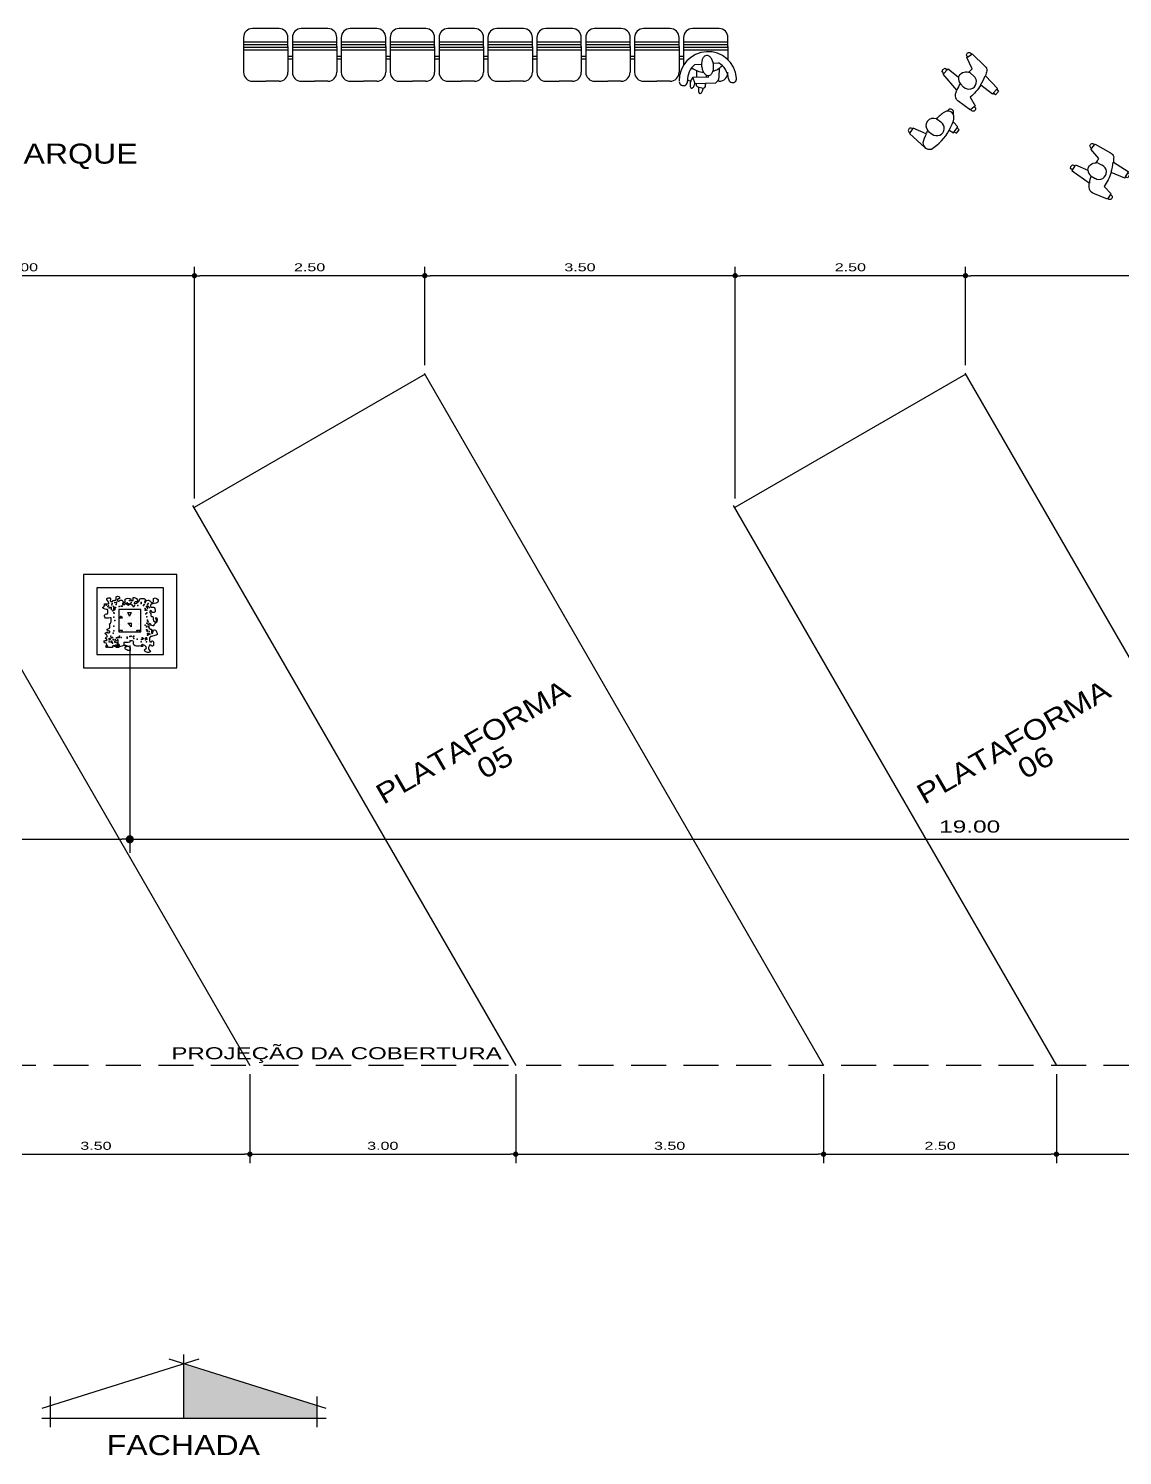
# Model space of a CAD drawing. Extents: x -13.6 to 37.9, y -332.9 to -283.8.
# Drawn here: x 13.56 to 25.87, y -330.04 to -313.99 of the extents above; entities that cross this region are included whole.
import ezdxf

# ---------------------------------------------------------------- set-up
doc = ezdxf.new("R2010")
doc.units = 0
doc.header["$LTSCALE"] = 0.525
doc.header["$MEASUREMENT"] = 0
doc.header["$PDSIZE"] = -5
doc.linetypes.add('HIDDEN', pattern=[0.375, 0.25, -0.125])
doc.layers.get('0').update_dxf_attribs({"linetype": 'CONTINUOUS'})
doc.layers.get('DEFPOINTS').update_dxf_attribs({"linetype": 'CONTINUOUS'})
for name, color, linetype in [('COTA', 13, 'CONTINUOUS'), ('ESPEC', 1, 'CONTINUOUS'), ('ESTRUT', 12, 'CONTINUOUS'), ('FOLHA', 1, 'CONTINUOUS'), ('LINVISTA', 13, 'CONTINUOUS'), ('MOBIL', 1, 'CONTINUOUS'), ('MOBIL_I', 13, 'CONTINUOUS'), ('PAREDE', 6, 'CONTINUOUS'), ('PILARES', 5, 'CONTINUOUS'), ('PLANTA', 1, 'CONTINUOUS'), ('PROJECAO', 13, 'HIDDEN'), ('REG120-160', 5, 'CONTINUOUS'), ('REG60-100', 2, 'CONTINUOUS'), ('VEG', 82, 'CONTINUOUS')]:
    doc.layers.add(name, color=color, linetype=linetype)
doc.styles.add('REGUA120', font='romnswin', dxfattribs={"width": 1.2})
doc.styles.add('REGUA80', font='romnswin', dxfattribs={"width": 1.5})
doc.dimstyles.new('STANDARD$0', dxfattribs={"dimscale": 0.05, "dimtxt": 1.8, "dimasz": 1.2, "dimexe": 2, "dimexo": 2, "dimgap": 0.98, "dimtad": 1, "dimrnd": 0.5, "dimzin": 0, "dimdsep": 46, "dimtxsty": 'REGUA80', "dimblk1": 'DOT', "dimblk2": 'DOT', "dimsah": 1, "dimcen": 4, "dimdle": 4, "dimclrd": 22, "dimclre": 22, "dimclrt": 2, "dimadec": 0, "dimazin": 0, "dimtfac": 1, "dimtmove": 0, "dimatfit": 3, "dimldrblk": 'DOT', "dimfxl": 1, "dimtolj": 1, "dimtzin": 0, "dimarcsym": 0})

# ---------------------------------------------------------------- blocks, each defined once
blk = doc.blocks.new('SET1')
at = {"layer": 'ESPEC', "ltscale": 2}
for p, q in [((-215.27, 158.06), (-243.01, 69.71)), ((-204.84, 153.06), (-222.08, 153.06)), ((-209.84, 78.06), (-209.84, 158.06)), ((-243.01, 86.4), (-215.27, -1.94)), ((-209.84, 78.06), (-245.63, 78.06)), ((-209.84, -1.94), (-209.84, 78.06)), ((-204.84, 3.06), (-222.08, 3.06))]:
    blk.add_line(p, q, dxfattribs=at)
at = {"layer": 'ESTRUT', "ltscale": 2}
blk.add_solid([(-209.84, 78.06), (-209.84, 153.06), (-240.01, 78.06), (-216.84, 153.06)], dxfattribs=at)
blk = doc.blocks.new('ACCAL2_2')
at = {"color": 0, "ltscale": 3}
blk.add_lwpolyline([(-2.7, -16.8), (-26.3, -15.2), (-26.3, -14), (-29.3, -13.6), (-30.2, -11.4), (-29.4, -8.6), (-26.5, -8.2), (-26.5, -6.9), (-11.5, -5.2, -0.424988), (-7.6, 6.8, -0.023691), (-7.4, 12.4), (-20.6, 17.1), (-20.4, 18.3, -1.531314), (-19.6, 23.2), (-19.4, 24.3), (0.4, 24.7, -0.20126), (5.8, 22.6, -0.025235), (8.5, 17.3), (28.2, 16.7), (28.3, 15.6), (31.3, 15.2), (31.6, 10.3), (28.6, 9.8), (28.7, 8.4), (12.3, 6.1, -0.075889), (13.6, -11.8), (24.4, -14.7), (24.3, -16.1, -1.474162), (24, -21.1), (24, -22), (6.6, -24.5, -0.275118), (-0.7, -20.9, -0.019333)], format="xyb", close=True, dxfattribs=at)
at = {"layer": 'MOBIL_I', "ltscale": 3}
for p, q in [((-20.4, 18.3), (-19.6, 23.2)), ((-5.5, 7.5), (-0.4, 7.9)), ((28.3, 15.6), (28.6, 9.8)), ((-26.3, -14), (-26.5, -8.2)), ((-4.8, -8.9), (0.1, -9)), ((24.3, -16.1), (24, -21.1))]:
    blk.add_line(p, q, dxfattribs=at)
for centre, radius, start, end in [((-45.6, -7.1), 59.3, 12.854, 24.3016), ((-3.8, -1.1), 8.75, 101.0386, 115.8883), ((0.2, -0.5), 8.43, 269.2134, 94.4258), ((-4.7, -0.7), 8.21, 213.3792, 269.2134), ((51.7, 6.9), 59.3, 195.3852, 203.4891)]:
    blk.add_arc(centre, radius, start, end, dxfattribs=at)
blk = doc.blocks.new('ACCAL3_2')
at = {"color": 0, "ltscale": 3}
blk.add_lwpolyline([(-5.9, 19.2, 0.050745), (-9.1, 7.7, 0.795335), (-9.7, -8.3, 0.018724), (-9, -12.7), (-24.8, -15.5), (-24.7, -16.5, 1.331514), (-24.6, -21.8), (-24.5, -22.8), (-1.3, -25.9, 0.270943), (5.6, -23.2, 0.124272), (10.2, 5.5), (15.6, 6), (15.7, 7.3), (18.8, 7.7), (19, 12.3), (16, 12.8), (16, 14.3), (8.4, 15.7, 0.006092), (8, 17.1, 0.195472), (3.5, 23.1, 1.071021), (-3.8, 22.1, 0.113766)], format="xyb", close=True, dxfattribs=at)
at = {"layer": 'MOBIL_I', "ltscale": 3}
for p, q in [((-2.8, 7.9), (-7.7, 7.8)), ((15.7, 7.3), (16, 12.8)), ((-8.2, -8.6), (-3.3, -9)), ((-24.7, -16.5), (-24.6, -21.8))]:
    blk.add_line(p, q, dxfattribs=at)
for centre, radius, start, end in [((0.7, 16.3), 7.37, 67.3715, 128.0124), ((-7.5, -0.4), 8.21, 90.7866, 101.0897), ((-2.7, -0.5), 8.43, 265.5742, 90.7866), ((-48.9, 0.3), 59.3, 4.9762, 15.0154), ((-7.5, -0.4), 8.21, 255.0755, 265.5742), ((49.4, -2.3), 59.3, 190.1234, 200.277), ((-0.2, -18.6), 7.37, 214.885, 261.3926)]:
    blk.add_arc(centre, radius, start, end, dxfattribs=at)
blk = doc.blocks.new('*X164')
at = {"color": 0, "ltscale": 3}
for p, q in [((-10.58, -320.56), (-10.58, -320.56)), ((-10.54, -320.58), (-10.54, -320.58)), ((-10.5, -320.6), (-10.52, -320.56)), ((-10.52, -320.56), (-10.48, -320.56)), ((-10.5, -320.6), (-10.48, -320.56)), ((-10.44, -320.58), (-10.44, -320.58)), ((-10.4, -320.56), (-10.4, -320.56)), ((-10.62, -320.621), (-10.6, -320.601)), ((-10.62, -320.62), (-10.58, -320.62)), ((-10.62, -320.64), (-10.62, -320.64)), ((-10.582, -320.62), (-10.602, -320.6)), ((-10.6, -320.7), (-10.6, -320.7)), ((-10.56, -320.66), (-10.56, -320.66)), ((-10.56, -320.74), (-10.56, -320.74)), ((-10.54, -320.7), (-10.54, -320.7)), ((-10.482, -320.72), (-10.522, -320.68)), ((-10.52, -320.62), (-10.52, -320.62)), ((-10.52, -320.68), (-10.48, -320.68)), ((-10.48, -320.64), (-10.48, -320.64)), ((-10.48, -320.72), (-10.48, -320.68)), ((-10.44, -320.74), (-10.44, -320.74)), ((-10.42, -320.66), (-10.42, -320.66)), ((-10.42, -320.72), (-10.42, -320.72)), ((-10.4, -320.62), (-10.4, -320.62)), ((-10.4, -320.68), (-10.4, -320.68)), ((-10.4, -320.7), (-10.4, -320.7)), ((-10.38, -320.6), (-10.38, -320.6)), ((-10.38, -320.72), (-10.38, -320.72)), ((-10.611, -320.778), (-10.62, -320.76)), ((-10.62, -320.76), (-10.58, -320.76)), ((-10.589, -320.778), (-10.58, -320.76)), ((-10.54, -320.76), (-10.54, -320.76)), ((-10.48, -320.76), (-10.48, -320.76)), ((-10.411, -320.778), (-10.42, -320.76)), ((-10.42, -320.76), (-10.4, -320.76)), ((-10.4, -320.76), (-10.38, -320.76)), ((-10.389, -320.778), (-10.38, -320.76))]:
    blk.add_line(p, q, dxfattribs=at)
blk = doc.blocks.new('_DOT')
at = {"color": 0, "linetype": 'ByBlock'}
blk.add_line((-0.5, 0), (-1, 0), dxfattribs=at)
at = {"color": 0, "linetype": 'ByBlock', "const_width": 0.5}
blk.add_lwpolyline([(-0.25, 0, 1), (0.25, 0, 1)], format="xyb", close=True, dxfattribs=at)
blk = doc.blocks.new('*D181')
at = {"color": 22, "linetype": 'ByBlock', "ltscale": 3}
for p, q in [((16.05, -325.752), (16.05, -326.751)), ((12.646, -326.651), (15.99, -326.651))]:
    blk.add_line(p, q, dxfattribs=at)
at = {"layer": 'DEFPOINTS', "color": 0, "linetype": 'ByBlock', "ltscale": 3}
for p in [(12.586, -325.652), (16.05, -325.652), (16.05, -326.651)]:
    blk.add_point(p, dxfattribs=at)
at = {"color": 22, "linetype": 'ByBlock', "ltscale": 3, "xscale": 0.06, "yscale": 0.06, "zscale": 0.06, "rotation": 180}
blk.add_blockref('_DOT', (12.586, -326.651), dxfattribs=at)
at = {"color": 22, "linetype": 'ByBlock', "ltscale": 3, "xscale": 0.06, "yscale": 0.06, "zscale": 0.06}
blk.add_blockref('_DOT', (16.05, -326.651), dxfattribs=at)
at = {"color": 2, "linetype": 'ByBlock', "ltscale": 3, "insert": (14.318, -326.557), "char_height": 0.09, "attachment_point": 5, "style": 'REGUA80'}
blk.add_mtext('\\A1;3.50', dxfattribs=at)
blk = doc.blocks.new('*D182')
at = {"color": 22, "linetype": 'ByBlock', "ltscale": 3}
for p, q in [((19.04, -325.752), (19.04, -326.751)), ((16.11, -326.651), (18.98, -326.651))]:
    blk.add_line(p, q, dxfattribs=at)
at = {"layer": 'DEFPOINTS', "color": 0, "linetype": 'ByBlock', "ltscale": 3}
for p in [(16.05, -325.652), (19.04, -325.652), (19.04, -326.651)]:
    blk.add_point(p, dxfattribs=at)
at = {"color": 22, "linetype": 'ByBlock', "ltscale": 3, "xscale": 0.06, "yscale": 0.06, "zscale": 0.06, "rotation": 180}
blk.add_blockref('_DOT', (16.05, -326.651), dxfattribs=at)
at = {"color": 22, "linetype": 'ByBlock', "ltscale": 3, "xscale": 0.06, "yscale": 0.06, "zscale": 0.06}
blk.add_blockref('_DOT', (19.04, -326.651), dxfattribs=at)
at = {"color": 2, "linetype": 'ByBlock', "ltscale": 3, "insert": (17.545, -326.557), "char_height": 0.09, "attachment_point": 5, "style": 'REGUA80'}
blk.add_mtext('\\A1;3.00', dxfattribs=at)
blk = doc.blocks.new('*D183')
at = {"color": 22, "linetype": 'ByBlock', "ltscale": 3}
for p, q in [((22.504, -325.752), (22.504, -326.751)), ((19.1, -326.651), (22.444, -326.651))]:
    blk.add_line(p, q, dxfattribs=at)
at = {"layer": 'DEFPOINTS', "color": 0, "linetype": 'ByBlock', "ltscale": 3}
for p in [(19.04, -325.652), (22.504, -325.652), (22.504, -326.651)]:
    blk.add_point(p, dxfattribs=at)
at = {"color": 22, "linetype": 'ByBlock', "ltscale": 3, "xscale": 0.06, "yscale": 0.06, "zscale": 0.06, "rotation": 180}
blk.add_blockref('_DOT', (19.04, -326.651), dxfattribs=at)
at = {"color": 22, "linetype": 'ByBlock', "ltscale": 3, "xscale": 0.06, "yscale": 0.06, "zscale": 0.06}
blk.add_blockref('_DOT', (22.504, -326.651), dxfattribs=at)
at = {"color": 2, "linetype": 'ByBlock', "ltscale": 3, "insert": (20.772, -326.557), "char_height": 0.09, "attachment_point": 5, "style": 'REGUA80'}
blk.add_mtext('\\A1;3.50', dxfattribs=at)
blk = doc.blocks.new('*D184')
at = {"color": 22, "linetype": 'ByBlock', "ltscale": 3}
for p, q in [((25.123, -325.752), (25.123, -326.751)), ((22.564, -326.651), (25.063, -326.651))]:
    blk.add_line(p, q, dxfattribs=at)
at = {"layer": 'DEFPOINTS', "color": 0, "linetype": 'ByBlock', "ltscale": 3}
for p in [(22.504, -325.652), (25.123, -325.652), (25.123, -326.651)]:
    blk.add_point(p, dxfattribs=at)
at = {"color": 22, "linetype": 'ByBlock', "ltscale": 3, "xscale": 0.06, "yscale": 0.06, "zscale": 0.06, "rotation": 180}
blk.add_blockref('_DOT', (22.504, -326.651), dxfattribs=at)
at = {"color": 22, "linetype": 'ByBlock', "ltscale": 3, "xscale": 0.06, "yscale": 0.06, "zscale": 0.06}
blk.add_blockref('_DOT', (25.123, -326.651), dxfattribs=at)
at = {"color": 2, "linetype": 'ByBlock', "ltscale": 3, "insert": (23.814, -326.557), "char_height": 0.09, "attachment_point": 5, "style": 'REGUA80'}
blk.add_mtext('\\A1;2.50', dxfattribs=at)
blk = doc.blocks.new('*D185')
at = {"color": 22, "linetype": 'ByBlock', "ltscale": 3}
for p, q in [((28.587, -325.752), (28.587, -326.751)), ((25.183, -326.651), (28.527, -326.651))]:
    blk.add_line(p, q, dxfattribs=at)
at = {"layer": 'DEFPOINTS', "color": 0, "linetype": 'ByBlock', "ltscale": 3}
for p in [(25.123, -325.652), (28.587, -325.652), (28.587, -326.651)]:
    blk.add_point(p, dxfattribs=at)
at = {"color": 22, "linetype": 'ByBlock', "ltscale": 3, "xscale": 0.06, "yscale": 0.06, "zscale": 0.06, "rotation": 180}
blk.add_blockref('_DOT', (25.123, -326.651), dxfattribs=at)
at = {"color": 22, "linetype": 'ByBlock', "ltscale": 3, "xscale": 0.06, "yscale": 0.06, "zscale": 0.06}
blk.add_blockref('_DOT', (28.587, -326.651), dxfattribs=at)
at = {"color": 2, "linetype": 'ByBlock', "ltscale": 3, "insert": (26.855, -326.557), "char_height": 0.09, "attachment_point": 5, "style": 'REGUA80'}
blk.add_mtext('\\A1;3.50', dxfattribs=at)
blk = doc.blocks.new('*D190')
at = {"color": 22, "linetype": 'ByBlock', "ltscale": 3}
for p, q in [((24.1, -317.78), (24.1, -316.672)), ((29.867, -316.772), (24.16, -316.772))]:
    blk.add_line(p, q, dxfattribs=at)
at = {"layer": 'DEFPOINTS', "color": 0, "linetype": 'ByBlock', "ltscale": 3}
for p in [(24.1, -316.772), (24.1, -317.88), (29.927, -317.876)]:
    blk.add_point(p, dxfattribs=at)
at = {"color": 22, "linetype": 'ByBlock', "ltscale": 3, "xscale": 0.06, "yscale": 0.06, "zscale": 0.06, "rotation": 180}
blk.add_blockref('_DOT', (24.1, -316.772), dxfattribs=at)
at = {"color": 22, "linetype": 'ByBlock', "ltscale": 3, "xscale": 0.06, "yscale": 0.06, "zscale": 0.06}
blk.add_blockref('_DOT', (29.927, -316.772), dxfattribs=at)
at = {"color": 2, "linetype": 'ByBlock', "ltscale": 3, "insert": (27.014, -316.678), "char_height": 0.09, "attachment_point": 5, "style": 'REGUA80'}
blk.add_mtext('\\A1;6.00', dxfattribs=at)
blk = doc.blocks.new('*D191')
at = {"color": 22, "linetype": 'ByBlock', "ltscale": 3}
for p, q in [((21.509, -319.276), (21.509, -316.672)), ((24.04, -316.772), (21.569, -316.772))]:
    blk.add_line(p, q, dxfattribs=at)
at = {"layer": 'DEFPOINTS', "color": 0, "linetype": 'ByBlock', "ltscale": 3}
for p in [(21.509, -316.772), (24.1, -317.88), (21.509, -319.376)]:
    blk.add_point(p, dxfattribs=at)
at = {"color": 22, "linetype": 'ByBlock', "ltscale": 3, "xscale": 0.06, "yscale": 0.06, "zscale": 0.06, "rotation": 180}
blk.add_blockref('_DOT', (21.509, -316.772), dxfattribs=at)
at = {"color": 22, "linetype": 'ByBlock', "ltscale": 3, "xscale": 0.06, "yscale": 0.06, "zscale": 0.06}
blk.add_blockref('_DOT', (24.1, -316.772), dxfattribs=at)
at = {"color": 2, "linetype": 'ByBlock', "ltscale": 3, "insert": (22.805, -316.678), "char_height": 0.09, "attachment_point": 5, "style": 'REGUA80'}
blk.add_mtext('\\A1;2.50', dxfattribs=at)
blk = doc.blocks.new('*D192')
at = {"color": 22, "linetype": 'ByBlock', "ltscale": 3}
for p, q in [((18.017, -317.78), (18.017, -316.672)), ((21.449, -316.772), (18.077, -316.772))]:
    blk.add_line(p, q, dxfattribs=at)
at = {"layer": 'DEFPOINTS', "color": 0, "linetype": 'ByBlock', "ltscale": 3}
for p in [(18.017, -316.772), (18.017, -317.88), (21.509, -319.376)]:
    blk.add_point(p, dxfattribs=at)
at = {"color": 22, "linetype": 'ByBlock', "ltscale": 3, "xscale": 0.06, "yscale": 0.06, "zscale": 0.06, "rotation": 180}
blk.add_blockref('_DOT', (18.017, -316.772), dxfattribs=at)
at = {"color": 22, "linetype": 'ByBlock', "ltscale": 3, "xscale": 0.06, "yscale": 0.06, "zscale": 0.06}
blk.add_blockref('_DOT', (21.509, -316.772), dxfattribs=at)
at = {"color": 2, "linetype": 'ByBlock', "ltscale": 3, "insert": (19.763, -316.678), "char_height": 0.09, "attachment_point": 5, "style": 'REGUA80'}
blk.add_mtext('\\A1;3.50', dxfattribs=at)
blk = doc.blocks.new('*D193')
at = {"color": 22, "linetype": 'ByBlock', "ltscale": 3}
for p, q in [((15.426, -319.276), (15.426, -316.672)), ((17.957, -316.772), (15.486, -316.772))]:
    blk.add_line(p, q, dxfattribs=at)
at = {"layer": 'DEFPOINTS', "color": 0, "linetype": 'ByBlock', "ltscale": 3}
for p in [(15.426, -316.772), (18.017, -317.88), (15.426, -319.376)]:
    blk.add_point(p, dxfattribs=at)
at = {"color": 22, "linetype": 'ByBlock', "ltscale": 3, "xscale": 0.06, "yscale": 0.06, "zscale": 0.06, "rotation": 180}
blk.add_blockref('_DOT', (15.426, -316.772), dxfattribs=at)
at = {"color": 22, "linetype": 'ByBlock', "ltscale": 3, "xscale": 0.06, "yscale": 0.06, "zscale": 0.06}
blk.add_blockref('_DOT', (18.017, -316.772), dxfattribs=at)
at = {"color": 2, "linetype": 'ByBlock', "ltscale": 3, "insert": (16.722, -316.678), "char_height": 0.09, "attachment_point": 5, "style": 'REGUA80'}
blk.add_mtext('\\A1;2.50', dxfattribs=at)
blk = doc.blocks.new('*D194')
at = {"color": 22, "linetype": 'ByBlock', "ltscale": 3}
for p, q in [((11.556, -317.769), (11.556, -316.672)), ((15.366, -316.772), (11.616, -316.772))]:
    blk.add_line(p, q, dxfattribs=at)
at = {"layer": 'DEFPOINTS', "color": 0, "linetype": 'ByBlock', "ltscale": 3}
for p in [(11.556, -316.772), (11.556, -317.869), (15.426, -319.376)]:
    blk.add_point(p, dxfattribs=at)
at = {"color": 22, "linetype": 'ByBlock', "ltscale": 3, "xscale": 0.06, "yscale": 0.06, "zscale": 0.06, "rotation": 180}
blk.add_blockref('_DOT', (11.556, -316.772), dxfattribs=at)
at = {"color": 22, "linetype": 'ByBlock', "ltscale": 3, "xscale": 0.06, "yscale": 0.06, "zscale": 0.06}
blk.add_blockref('_DOT', (15.426, -316.772), dxfattribs=at)
at = {"color": 2, "linetype": 'ByBlock', "ltscale": 3, "insert": (13.491, -316.678), "char_height": 0.09, "attachment_point": 5, "style": 'REGUA80'}
blk.add_mtext('\\A1;4.00', dxfattribs=at)
blk = doc.blocks.new('*D208')
at = {"color": 22, "linetype": 'ByBlock', "ltscale": 3}
for p, q in [((14.699, -320.929), (14.699, -323.262)), ((8.494, -323.11), (14.608, -323.11))]:
    blk.add_line(p, q, dxfattribs=at)
at = {"layer": 'DEFPOINTS', "color": 0, "linetype": 'ByBlock', "ltscale": 3}
for p in [(8.403, -320.776), (14.699, -320.777), (14.699, -323.11)]:
    blk.add_point(p, dxfattribs=at)
at = {"color": 22, "linetype": 'ByBlock', "ltscale": 3, "xscale": 0.09119999999999999, "yscale": 0.09119999999999999, "zscale": 0.09119999999999999, "rotation": 180}
blk.add_blockref('_DOT', (8.403, -323.11), dxfattribs=at)
at = {"color": 22, "linetype": 'ByBlock', "ltscale": 3, "xscale": 0.09119999999999999, "yscale": 0.09119999999999999, "zscale": 0.09119999999999999}
blk.add_blockref('_DOT', (14.699, -323.11), dxfattribs=at)
at = {"color": 2, "linetype": 'ByBlock', "ltscale": 3, "insert": (11.551, -322.967), "char_height": 0.1368, "attachment_point": 5, "style": 'REGUA80'}
blk.add_mtext('\\A1;6.50', dxfattribs=at)
blk = doc.blocks.new('*D209')
at = {"color": 22, "linetype": 'ByBlock', "ltscale": 3}
for p, q in [((33.594, -320.928), (33.594, -323.262)), ((14.79, -323.11), (33.503, -323.11))]:
    blk.add_line(p, q, dxfattribs=at)
at = {"layer": 'DEFPOINTS', "color": 0, "linetype": 'ByBlock', "ltscale": 3}
for p in [(14.699, -320.777), (33.594, -320.776), (33.594, -323.11)]:
    blk.add_point(p, dxfattribs=at)
at = {"color": 22, "linetype": 'ByBlock', "ltscale": 3, "xscale": 0.09119999999999999, "yscale": 0.09119999999999999, "zscale": 0.09119999999999999, "rotation": 180}
blk.add_blockref('_DOT', (14.699, -323.11), dxfattribs=at)
at = {"color": 22, "linetype": 'ByBlock', "ltscale": 3, "xscale": 0.09119999999999999, "yscale": 0.09119999999999999, "zscale": 0.09119999999999999}
blk.add_blockref('_DOT', (33.594, -323.11), dxfattribs=at)
at = {"color": 2, "linetype": 'ByBlock', "ltscale": 3, "insert": (24.147, -322.967), "char_height": 0.1368, "attachment_point": 5, "style": 'REGUA80'}
blk.add_mtext('\\A1;19.00', dxfattribs=at)

msp = doc.modelspace()

# ---------------------------------------------------------------- linework, layer by layer
at = {"layer": 'FOLHA', "ltscale": 3}
for p, q in [((15.978, -314.193), (15.978, -314.485)), ((16.478, -314.193), (16.478, -314.485)), ((16.528, -314.193), (16.528, -314.485)), ((17.028, -314.193), (17.028, -314.485)), ((17.078, -314.193), (17.078, -314.485)), ((17.578, -314.193), (17.578, -314.485)), ((17.628, -314.193), (17.628, -314.485)), ((18.128, -314.193), (18.128, -314.485)), ((18.178, -314.193), (18.178, -314.485)), ((18.678, -314.193), (18.678, -314.485)), ((18.728, -314.193), (18.728, -314.485)), ((19.228, -314.193), (19.228, -314.485)), ((19.278, -314.193), (19.278, -314.485)), ((19.778, -314.193), (19.778, -314.485)), ((19.828, -314.193), (19.828, -314.485)), ((20.328, -314.193), (20.328, -314.485)), ((20.378, -314.193), (20.378, -314.485)), ((20.878, -314.193), (20.878, -314.485)), ((20.928, -314.193), (20.928, -314.406)), ((21.428, -314.193), (21.428, -314.345)), ((16.078, -314.585), (16.228, -314.585)), ((16.378, -314.585), (16.228, -314.585)), ((16.628, -314.585), (16.778, -314.585)), ((16.928, -314.585), (16.778, -314.585)), ((17.178, -314.585), (17.328, -314.585)), ((17.478, -314.585), (17.328, -314.585)), ((17.728, -314.585), (17.878, -314.585)), ((18.028, -314.585), (17.878, -314.585)), ((18.278, -314.585), (18.428, -314.585)), ((18.578, -314.585), (18.428, -314.585)), ((18.828, -314.585), (18.978, -314.585)), ((19.128, -314.585), (18.978, -314.585)), ((19.378, -314.585), (19.528, -314.585)), ((19.678, -314.585), (19.528, -314.585)), ((19.928, -314.585), (20.078, -314.585)), ((20.228, -314.585), (20.078, -314.585)), ((20.478, -314.585), (20.628, -314.585)), ((20.778, -314.585), (20.628, -314.585)), ((21.1, -314.652), (21.153, -314.663)), ((21.328, -314.585), (21.312, -314.585))]:
    msp.add_line(p, q, dxfattribs=at)
for points in [[(16.478, -314.193), (16.478, -314.093, 0.414214), (16.378, -313.993), (16.078, -313.993, 0.414214), (15.978, -314.093), (15.978, -314.193)], [(17.028, -314.193), (17.028, -314.093, 0.414214), (16.928, -313.993), (16.628, -313.993, 0.414214), (16.528, -314.093), (16.528, -314.193)], [(17.578, -314.193), (17.578, -314.093, 0.414214), (17.478, -313.993), (17.178, -313.993, 0.414214), (17.078, -314.093), (17.078, -314.193)], [(18.128, -314.193), (18.128, -314.093, 0.414214), (18.028, -313.993), (17.728, -313.993, 0.414214), (17.628, -314.093), (17.628, -314.193)], [(18.678, -314.193), (18.678, -314.093, 0.414214), (18.578, -313.993), (18.278, -313.993, 0.414214), (18.178, -314.093), (18.178, -314.193)], [(19.228, -314.193), (19.228, -314.093, 0.414214), (19.128, -313.993), (18.828, -313.993, 0.414214), (18.728, -314.093), (18.728, -314.193)], [(19.778, -314.193), (19.778, -314.093, 0.414214), (19.678, -313.993), (19.378, -313.993, 0.414214), (19.278, -314.093), (19.278, -314.193)], [(20.328, -314.193), (20.328, -314.093, 0.414214), (20.228, -313.993), (19.928, -313.993, 0.414214), (19.828, -314.093), (19.828, -314.193)], [(20.878, -314.193), (20.878, -314.093, 0.414214), (20.778, -313.993), (20.478, -313.993, 0.414214), (20.378, -314.093), (20.378, -314.193)], [(21.428, -314.193), (21.428, -314.093, 0.414214), (21.328, -313.993), (21.028, -313.993, 0.414214), (20.928, -314.093), (20.928, -314.193)], [(21.033, -314.544, 0.186962), (21.001, -314.626, 0.061621), (21.003, -314.644, 0.102489), (21.01, -314.659, 0.18318), (21.018, -314.664, 0.18318), (21.027, -314.662, 0.102489), (21.04, -314.651, 0.061621), (21.049, -314.635, 0.047889), (21.055, -314.613, 0.009235), (21.056, -314.609, 0.061621)], [(21.097, -314.661, 0.047889), (21.095, -314.684, 0.061621), (21.097, -314.702, 0.102489), (21.104, -314.718, 0.18318), (21.112, -314.723, 0.18318), (21.122, -314.721, 0.102489), (21.134, -314.71, 0.061621), (21.143, -314.694, 0.047889), (21.15, -314.672, 0.019743), (21.151, -314.662, 0.061621)]]:
    msp.add_lwpolyline(points, format="xyb", dxfattribs=at)
for points in [[(16.478, -314.145), (15.978, -314.145)], [(17.028, -314.145), (16.528, -314.145)], [(17.578, -314.145), (17.078, -314.145)], [(18.128, -314.145), (17.628, -314.145)], [(18.678, -314.145), (18.178, -314.145)], [(19.228, -314.145), (18.728, -314.145)], [(19.778, -314.145), (19.278, -314.145)], [(20.328, -314.145), (19.828, -314.145)], [(20.878, -314.145), (20.378, -314.145)], [(21.428, -314.145), (20.928, -314.145)], [(16.478, -314.175), (15.978, -314.175)], [(16.478, -314.205), (15.978, -314.205)], [(16.478, -314.235), (15.978, -314.235)], [(16.528, -314.309), (16.478, -314.309)], [(17.028, -314.175), (16.528, -314.175)], [(17.028, -314.205), (16.528, -314.205)], [(17.028, -314.235), (16.528, -314.235)], [(17.078, -314.309), (17.028, -314.309)], [(17.578, -314.175), (17.078, -314.175)], [(17.578, -314.205), (17.078, -314.205)], [(17.578, -314.235), (17.078, -314.235)], [(17.628, -314.309), (17.578, -314.309)], [(18.128, -314.175), (17.628, -314.175)], [(18.128, -314.205), (17.628, -314.205)], [(18.128, -314.235), (17.628, -314.235)], [(18.178, -314.309), (18.128, -314.309)], [(18.678, -314.175), (18.178, -314.175)], [(18.678, -314.205), (18.178, -314.205)], [(18.678, -314.235), (18.178, -314.235)], [(18.728, -314.309), (18.678, -314.309)], [(19.228, -314.175), (18.728, -314.175)], [(19.228, -314.205), (18.728, -314.205)], [(19.228, -314.235), (18.728, -314.235)], [(19.278, -314.309), (19.228, -314.309)], [(19.778, -314.175), (19.278, -314.175)], [(19.778, -314.205), (19.278, -314.205)], [(19.778, -314.235), (19.278, -314.235)], [(19.828, -314.309), (19.778, -314.309)], [(20.328, -314.175), (19.828, -314.175)], [(20.328, -314.205), (19.828, -314.205)], [(20.328, -314.235), (19.828, -314.235)], [(20.378, -314.309), (20.328, -314.309)], [(20.878, -314.175), (20.378, -314.175)], [(20.878, -314.205), (20.378, -314.205)], [(20.878, -314.235), (20.378, -314.235)], [(20.928, -314.309), (20.878, -314.309)], [(21.428, -314.175), (20.928, -314.175)], [(21.428, -314.205), (20.928, -314.205)], [(21.428, -314.235), (20.928, -314.235)], [(16.528, -314.339), (16.478, -314.339)], [(17.078, -314.339), (17.028, -314.339)], [(17.628, -314.339), (17.578, -314.339)], [(18.178, -314.339), (18.128, -314.339)], [(18.728, -314.339), (18.678, -314.339)], [(19.278, -314.339), (19.228, -314.339)], [(19.828, -314.339), (19.778, -314.339)], [(20.378, -314.339), (20.328, -314.339)], [(20.928, -314.339), (20.878, -314.339)], [(21.057, -314.397), (21.131, -314.392)], [(21.077, -314.54), (21.078, -314.466)], [(21.262, -314.383), (21.323, -314.379)], [(21.329, -314.538), (21.332, -314.437)], [(21.287, -314.606), (21.058, -314.614), (21.032, -314.541), (21.213, -314.535)], [(21.186, -314.536), (21.188, -314.517)]]:
    msp.add_lwpolyline(points, dxfattribs=at)
msp.add_lwpolyline([(21.132, -314.416, 0.059386), (21.143, -314.461, 0.072919), (21.161, -314.494, 0.106726), (21.188, -314.517, 0.155505), (21.212, -314.522, 0.155505), (21.234, -314.512, 0.106726), (21.255, -314.483, 0.072919), (21.265, -314.447, 0.059386), (21.265, -314.401, 0.059386), (21.255, -314.356, 0.072919), (21.237, -314.323, 0.106726), (21.21, -314.299, 0.155505), (21.186, -314.295, 0.155505), (21.164, -314.305, 0.106726), (21.143, -314.333, 0.072919), (21.133, -314.369, 0.059386)], format="xyb", close=True, dxfattribs=at)
at = {"layer": 'FOLHA', "color": 1, "ltscale": 3}
for points in [[(21.09, -314.65), (21.1, -314.652)], [(21.174, -314.644), (21.176, -314.623)]]:
    msp.add_lwpolyline(points, dxfattribs=at)
at = {"layer": 'FOLHA', "linetype": 'Continuous'}
for points in [[(14.178, -321.182), (15.228, -321.182), (15.228, -320.132), (14.178, -320.132)], [(14.328, -321.032), (15.078, -321.032), (15.078, -320.282), (14.328, -320.282)]]:
    msp.add_lwpolyline(points, close=True, dxfattribs=at)
at = {"layer": 'FOLHA', "ltscale": 3}
for centre, radius, start, end in [((21.203, -314.577), 0.324, 4.9337, 181.4899), ((16.078, -314.485), 0.1, 180, 270), ((16.378, -314.485), 0.1, 270, 0), ((16.628, -314.485), 0.1, 180, 270), ((16.928, -314.485), 0.1, 270, 0), ((17.178, -314.485), 0.1, 180, 270), ((17.478, -314.485), 0.1, 270, 0), ((17.728, -314.485), 0.1, 180, 270), ((18.028, -314.485), 0.1, 270, 0), ((18.278, -314.485), 0.1, 180, 270), ((18.578, -314.485), 0.1, 270, 0), ((18.828, -314.485), 0.1, 180, 270), ((19.128, -314.485), 0.1, 270, 0), ((19.378, -314.485), 0.1, 180, 270), ((19.678, -314.485), 0.1, 270, 0), ((19.928, -314.485), 0.1, 180, 270), ((20.228, -314.485), 0.1, 270, 0), ((20.478, -314.485), 0.1, 180, 270), ((20.778, -314.485), 0.1, 270, 0), ((21.203, -314.577), 0.232, 129.1619, 181.4899), ((21.178, -314.218), 0.268, 233.9471, 264.9166), ((21.178, -314.218), 0.268, 287.5765, 314.014), ((21.203, -314.577), 0.232, 4.9337, 58.8582), ((21.328, -314.485), 0.1, 270, 0), ((20.926, -314.589), 0.0458, 182.7879, 7.0796), ((21.028, -314.485), 0.1, 235.0479, 258.5048), ((21.152, -314.64), 0.0225, 272.9213, 349.2071), ((21.255, -314.539), 0.0738, 295.482, 0.7344), ((21.48, -314.555), 0.0458, 182.7879, 7.0796)]:
    msp.add_arc(centre, radius, start, end, dxfattribs=at)
at = {"layer": 'FOLHA', "color": 1, "ltscale": 3}
for centre, radius, start, end in [((21.094, -314.628), 0.0225, 208.4093, 259.2071), ((21.231, -314.688), 0.136, 164.5973, 168.5531)]:
    msp.add_arc(centre, radius, start, end, dxfattribs=at)
at = {"layer": 'LINVISTA', "linetype": 'Continuous'}
for p, q in [((11.556, -317.869), (16.05, -325.652)), ((15.426, -319.376), (18.024, -317.876)), ((18.011, -317.869), (22.504, -325.652)), ((21.509, -319.376), (24.107, -317.876)), ((24.094, -317.869), (28.587, -325.652)), ((15.404, -319.355), (19.04, -325.652)), ((21.487, -319.355), (25.123, -325.652))]:
    msp.add_line(p, q, dxfattribs=at)
at = {"layer": 'PILARES', "linetype": 'Continuous'}
msp.add_lwpolyline([(14.574, -320.777), (14.824, -320.777), (14.824, -320.527), (14.574, -320.527)], close=True, dxfattribs=at)
at = {"layer": 'PLANTA', "color": 1, "ltscale": 3}
msp.add_line((21.213, -314.535), (21.203, -314.522), dxfattribs=at)
for points in [[(21.074, -314.638), (21.075, -314.613)], [(21.176, -314.623), (21.178, -314.61)]]:
    msp.add_lwpolyline(points, dxfattribs=at)
at = {"layer": 'PROJECAO', "ltscale": 3}
msp.add_line((36.678, -325.652), (-13.572, -325.652), dxfattribs=at)
at = {"layer": 'VEG', "ltscale": 3}
for p, q in [((14.441, -320.401), (14.457, -320.393)), ((14.441, -320.413), (14.441, -320.401)), ((14.449, -320.425), (14.441, -320.413)), ((14.465, -320.449), (14.449, -320.425)), ((14.457, -320.393), (14.473, -320.393)), ((14.473, -320.393), (14.481, -320.405)), ((14.481, -320.417), (14.477, -320.429)), ((14.477, -320.429), (14.489, -320.437)), ((14.481, -320.405), (14.481, -320.417)), ((14.505, -320.437), (14.513, -320.425)), ((14.513, -320.425), (14.528, -320.421)), ((14.528, -320.421), (14.54, -320.421)), ((14.54, -320.421), (14.544, -320.409)), ((14.544, -320.382), (14.56, -320.374)), ((14.544, -320.409), (14.544, -320.382)), ((14.56, -320.413), (14.556, -320.425)), ((14.556, -320.425), (14.568, -320.433)), ((14.56, -320.374), (14.58, -320.378)), ((14.572, -320.405), (14.56, -320.413)), ((14.584, -320.401), (14.572, -320.405)), ((14.58, -320.378), (14.584, -320.389)), ((14.58, -320.433), (14.584, -320.421)), ((14.584, -320.389), (14.584, -320.401)), ((14.584, -320.421), (14.608, -320.421)), ((14.608, -320.421), (14.62, -320.433)), ((14.648, -320.409), (14.66, -320.401)), ((14.648, -320.445), (14.648, -320.409)), ((14.66, -320.401), (14.676, -320.397)), ((14.676, -320.397), (14.696, -320.401)), ((14.696, -320.401), (14.707, -320.401)), ((14.707, -320.401), (14.711, -320.413)), ((14.711, -320.413), (14.711, -320.425)), ((14.711, -320.425), (14.735, -320.425)), ((14.735, -320.389), (14.747, -320.389)), ((14.735, -320.425), (14.735, -320.389)), ((14.747, -320.389), (14.759, -320.393)), ((14.759, -320.393), (14.775, -320.401)), ((14.775, -320.401), (14.783, -320.413)), ((14.783, -320.413), (14.787, -320.425)), ((14.787, -320.425), (14.787, -320.449)), ((14.799, -320.437), (14.807, -320.421)), ((14.807, -320.409), (14.823, -320.401)), ((14.807, -320.421), (14.807, -320.409)), ((14.823, -320.401), (14.855, -320.401)), ((14.855, -320.401), (14.871, -320.409)), ((14.875, -320.421), (14.867, -320.433)), ((14.871, -320.409), (14.875, -320.421)), ((14.878, -320.437), (14.886, -320.425)), ((14.886, -320.425), (14.902, -320.421)), ((14.902, -320.421), (14.914, -320.421)), ((14.914, -320.421), (14.926, -320.429)), ((14.926, -320.429), (14.934, -320.441)), ((14.966, -320.401), (14.986, -320.393)), ((14.966, -320.437), (14.966, -320.401)), ((14.986, -320.393), (14.998, -320.401)), ((14.998, -320.401), (15.01, -320.409)), ((15.01, -320.409), (15.018, -320.421)), ((15.018, -320.421), (15.018, -320.433)), ((14.393, -320.505), (14.405, -320.501)), ((14.405, -320.513), (14.393, -320.505)), ((14.405, -320.501), (14.413, -320.485)), ((14.421, -320.521), (14.405, -320.513)), ((14.413, -320.461), (14.465, -320.461)), ((14.413, -320.485), (14.413, -320.461)), ((14.413, -320.588), (14.425, -320.58)), ((14.413, -320.6), (14.413, -320.588)), ((14.437, -320.525), (14.421, -320.521)), ((14.425, -320.58), (14.437, -320.576)), ((14.449, -320.525), (14.437, -320.525)), ((14.437, -320.576), (14.449, -320.576)), ((14.453, -320.536), (14.449, -320.525)), ((14.449, -320.576), (14.453, -320.564)), ((14.453, -320.564), (14.453, -320.536)), ((14.465, -320.461), (14.465, -320.449)), ((14.489, -320.437), (14.505, -320.437)), ((14.568, -320.433), (14.58, -320.433)), ((14.62, -320.433), (14.624, -320.449)), ((14.62, -320.453), (14.636, -320.445)), ((14.62, -320.465), (14.62, -320.453)), ((14.624, -320.477), (14.62, -320.465)), ((14.624, -320.449), (14.624, -320.477)), ((14.636, -320.445), (14.648, -320.445)), ((14.751, -320.449), (14.759, -320.437)), ((14.751, -320.461), (14.751, -320.449)), ((14.763, -320.461), (14.751, -320.461)), ((14.759, -320.437), (14.799, -320.437)), ((14.775, -320.457), (14.763, -320.461)), ((14.787, -320.449), (14.775, -320.457)), ((14.867, -320.433), (14.863, -320.445)), ((14.863, -320.445), (14.875, -320.449)), ((14.875, -320.449), (14.878, -320.437)), ((14.938, -320.536), (14.926, -320.548)), ((14.926, -320.548), (14.926, -320.56)), ((14.926, -320.56), (14.934, -320.572)), ((14.934, -320.469), (14.93, -320.481)), ((14.93, -320.481), (14.93, -320.493)), ((14.93, -320.493), (14.942, -320.501)), ((14.934, -320.441), (14.946, -320.449)), ((14.946, -320.461), (14.934, -320.469)), ((14.934, -320.572), (14.934, -320.596)), ((14.942, -320.548), (14.938, -320.536)), ((14.942, -320.501), (14.966, -320.501)), ((14.95, -320.56), (14.942, -320.548)), ((14.946, -320.449), (14.958, -320.449)), ((14.958, -320.461), (14.946, -320.461)), ((14.974, -320.56), (14.95, -320.56)), ((14.958, -320.449), (14.966, -320.437)), ((14.97, -320.457), (14.958, -320.461)), ((14.966, -320.501), (14.978, -320.505)), ((14.99, -320.453), (14.97, -320.457)), ((14.986, -320.552), (14.974, -320.56)), ((14.978, -320.505), (14.986, -320.529)), ((14.986, -320.529), (14.986, -320.552)), ((15.002, -320.449), (14.99, -320.453)), ((15.014, -320.445), (15.002, -320.449)), ((15.018, -320.433), (15.014, -320.445)), ((14.417, -320.612), (14.413, -320.6)), ((14.425, -320.624), (14.417, -320.612)), ((14.461, -320.624), (14.425, -320.624)), ((14.445, -320.747), (14.457, -320.743)), ((14.445, -320.759), (14.445, -320.747)), ((14.457, -320.743), (14.469, -320.735)), ((14.477, -320.62), (14.461, -320.624)), ((14.469, -320.687), (14.481, -320.679)), ((14.473, -320.699), (14.469, -320.687)), ((14.469, -320.735), (14.473, -320.723)), ((14.473, -320.723), (14.473, -320.699)), ((14.489, -320.62), (14.477, -320.62)), ((14.481, -320.679), (14.489, -320.664)), ((14.489, -320.664), (14.489, -320.62)), ((14.922, -320.683), (14.914, -320.699)), ((14.914, -320.699), (14.914, -320.723)), ((14.914, -320.723), (14.918, -320.735)), ((14.918, -320.735), (14.93, -320.747)), ((14.934, -320.695), (14.922, -320.683)), ((14.93, -320.747), (14.942, -320.747)), ((14.934, -320.596), (14.946, -320.604)), ((14.942, -320.707), (14.934, -320.695)), ((14.958, -320.711), (14.942, -320.707)), ((14.942, -320.747), (14.942, -320.787)), ((14.946, -320.604), (14.958, -320.604)), ((14.958, -320.604), (14.962, -320.62)), ((14.97, -320.711), (14.958, -320.711)), ((14.962, -320.62), (14.962, -320.636)), ((14.962, -320.636), (14.966, -320.652)), ((14.966, -320.652), (14.982, -320.664)), ((14.982, -320.687), (14.97, -320.699)), ((14.97, -320.699), (14.97, -320.711)), ((14.982, -320.664), (14.994, -320.664)), ((14.994, -320.672), (14.982, -320.687)), ((14.986, -320.62), (14.998, -320.616)), ((14.994, -320.632), (14.986, -320.62)), ((14.998, -320.648), (14.994, -320.632)), ((14.994, -320.664), (14.998, -320.648)), ((15.002, -320.66), (14.994, -320.672)), ((14.998, -320.616), (15.006, -320.632)), ((15.006, -320.644), (15.002, -320.66)), ((15.006, -320.632), (15.006, -320.644)), ((14.409, -320.878), (14.421, -320.874)), ((14.409, -320.89), (14.409, -320.878)), ((14.417, -320.902), (14.409, -320.89)), ((14.433, -320.906), (14.417, -320.902)), ((14.421, -320.791), (14.433, -320.783)), ((14.425, -320.803), (14.421, -320.791)), ((14.421, -320.874), (14.433, -320.874)), ((14.437, -320.807), (14.425, -320.803)), ((14.425, -320.85), (14.433, -320.838)), ((14.437, -320.854), (14.425, -320.85)), ((14.433, -320.783), (14.449, -320.775)), ((14.433, -320.838), (14.445, -320.834)), ((14.433, -320.874), (14.445, -320.866)), ((14.441, -320.918), (14.433, -320.906)), ((14.445, -320.823), (14.437, -320.807)), ((14.445, -320.866), (14.437, -320.854)), ((14.457, -320.767), (14.445, -320.759)), ((14.445, -320.834), (14.445, -320.823)), ((14.449, -320.775), (14.449, -320.787)), ((14.449, -320.787), (14.461, -320.787)), ((14.473, -320.771), (14.457, -320.767)), ((14.461, -320.787), (14.473, -320.783)), ((14.473, -320.783), (14.473, -320.771)), ((14.528, -320.882), (14.528, -320.894)), ((14.54, -320.882), (14.528, -320.882)), ((14.528, -320.894), (14.548, -320.898)), ((14.556, -320.874), (14.54, -320.882)), ((14.548, -320.898), (14.56, -320.91)), ((14.556, -320.862), (14.556, -320.874)), ((14.568, -320.866), (14.556, -320.862)), ((14.56, -320.91), (14.572, -320.914)), ((14.568, -320.918), (14.568, -320.866)), ((14.632, -320.898), (14.632, -320.922)), ((14.68, -320.898), (14.632, -320.898)), ((14.699, -320.894), (14.68, -320.898)), ((14.699, -320.878), (14.699, -320.894)), ((14.727, -320.878), (14.699, -320.878)), ((14.743, -320.886), (14.727, -320.878)), ((14.739, -320.898), (14.743, -320.886)), ((14.739, -320.91), (14.739, -320.898)), ((14.743, -320.922), (14.739, -320.91)), ((14.93, -320.83), (14.922, -320.846)), ((14.922, -320.846), (14.922, -320.874)), ((14.922, -320.874), (14.926, -320.89)), ((14.926, -320.89), (14.938, -320.894)), ((14.942, -320.83), (14.93, -320.83)), ((14.938, -320.894), (14.942, -320.882)), ((14.942, -320.787), (14.95, -320.799)), ((14.954, -320.826), (14.942, -320.83)), ((14.942, -320.882), (14.954, -320.878)), ((14.95, -320.799), (14.958, -320.787)), ((14.97, -320.823), (14.954, -320.826)), ((14.954, -320.878), (14.966, -320.89)), ((14.958, -320.787), (14.962, -320.771)), ((14.962, -320.759), (14.974, -320.755)), ((14.962, -320.771), (14.962, -320.759)), ((14.966, -320.89), (14.966, -320.93)), ((14.982, -320.819), (14.97, -320.823)), ((14.974, -320.755), (14.99, -320.759)), ((14.994, -320.815), (14.982, -320.819)), ((14.99, -320.759), (14.998, -320.775)), ((15.006, -320.807), (14.994, -320.815)), ((14.998, -320.775), (15.006, -320.791)), ((15.006, -320.791), (15.006, -320.807)), ((14.429, -320.934), (14.425, -320.946)), ((14.425, -320.946), (14.437, -320.95)), ((14.441, -320.93), (14.429, -320.934)), ((14.437, -320.95), (14.449, -320.95)), ((14.441, -320.942), (14.441, -320.918)), ((14.453, -320.938), (14.441, -320.93)), ((14.449, -320.95), (14.449, -320.942)), ((14.453, -320.95), (14.453, -320.938)), ((14.465, -320.954), (14.453, -320.95)), ((14.505, -320.954), (14.465, -320.954)), ((14.513, -320.93), (14.505, -320.942)), ((14.505, -320.942), (14.505, -320.954)), ((14.524, -320.938), (14.513, -320.93)), ((14.58, -320.938), (14.524, -320.938)), ((14.528, -320.93), (14.54, -320.922)), ((14.536, -320.942), (14.528, -320.93)), ((14.548, -320.954), (14.536, -320.942)), ((14.54, -320.922), (14.556, -320.922)), ((14.572, -320.954), (14.548, -320.954)), ((14.556, -320.922), (14.568, -320.918)), ((14.572, -320.914), (14.58, -320.926)), ((14.584, -320.946), (14.572, -320.954)), ((14.58, -320.926), (14.58, -320.938)), ((14.596, -320.942), (14.584, -320.946)), ((14.608, -320.938), (14.596, -320.942)), ((14.62, -320.934), (14.608, -320.938)), ((14.632, -320.93), (14.62, -320.934)), ((14.632, -320.922), (14.644, -320.93)), ((14.656, -320.93), (14.632, -320.93)), ((14.644, -320.93), (14.656, -320.938)), ((14.644, -320.958), (14.656, -320.946)), ((14.652, -320.97), (14.644, -320.958)), ((14.664, -320.981), (14.652, -320.97)), ((14.668, -320.934), (14.656, -320.93)), ((14.656, -320.946), (14.668, -320.934)), ((14.656, -320.938), (14.684, -320.938)), ((14.676, -320.985), (14.664, -320.981)), ((14.703, -320.985), (14.676, -320.985)), ((14.684, -320.938), (14.696, -320.946)), ((14.696, -320.946), (14.703, -320.958)), ((14.703, -320.958), (14.703, -320.985)), ((14.759, -320.934), (14.743, -320.922)), ((14.775, -320.938), (14.759, -320.934)), ((14.803, -320.938), (14.775, -320.938)), ((14.823, -320.934), (14.803, -320.938)), ((14.831, -320.926), (14.823, -320.938)), ((14.839, -320.934), (14.823, -320.934)), ((14.823, -320.938), (14.851, -320.938)), ((14.843, -320.918), (14.831, -320.926)), ((14.851, -320.938), (14.839, -320.934)), ((14.855, -320.926), (14.843, -320.918)), ((14.867, -320.93), (14.855, -320.926)), ((14.863, -320.981), (14.871, -320.97)), ((14.867, -320.993), (14.863, -320.981)), ((14.878, -320.942), (14.867, -320.93)), ((14.878, -321.001), (14.867, -320.993)), ((14.871, -320.97), (14.882, -320.966)), ((14.886, -320.954), (14.878, -320.942)), ((14.898, -321.009), (14.878, -321.001)), ((14.882, -320.966), (14.886, -320.954)), ((14.91, -321.009), (14.898, -321.009)), ((14.918, -320.938), (14.91, -320.954)), ((14.91, -320.954), (14.91, -320.966)), ((14.91, -320.966), (14.914, -320.977)), ((14.93, -321.001), (14.91, -321.009)), ((14.914, -320.977), (14.926, -320.989)), ((14.926, -320.922), (14.918, -320.938)), ((14.938, -320.926), (14.926, -320.922)), ((14.926, -320.989), (14.93, -321.001)), ((14.942, -320.938), (14.938, -320.926)), ((14.954, -320.938), (14.942, -320.938)), ((14.966, -320.93), (14.954, -320.938))]:
    msp.add_line(p, q, dxfattribs=at)
for p in [(14.696, -320.423), (14.432, -320.476), (14.451, -320.491), (14.46, -320.485), (14.468, -320.507), (14.471, -320.507), (14.474, -320.502), (14.488, -320.51), (14.488, -320.51), (14.491, -320.502), (14.493, -320.527), (14.496, -320.474), (14.502, -320.457), (14.507, -320.541), (14.516, -320.491), (14.519, -320.499), (14.519, -320.521), (14.519, -320.564), (14.521, -320.513), (14.521, -320.533), (14.524, -320.566), (14.527, -320.51), (14.527, -320.527), (14.53, -320.448), (14.53, -320.516), (14.53, -320.524), (14.538, -320.502), (14.544, -320.468), (14.55, -320.448), (14.55, -320.451), (14.578, -320.491), (14.603, -320.488), (14.614, -320.488), (14.64, -320.471), (14.651, -320.46), (14.665, -320.465), (14.67, -320.451), (14.682, -320.476), (14.684, -320.462), (14.693, -320.468), (14.704, -320.462), (14.71, -320.465), (14.713, -320.446), (14.727, -320.476), (14.738, -320.493), (14.746, -320.493), (14.752, -320.479), (14.791, -320.479), (14.828, -320.448), (14.828, -320.457), (14.853, -320.482), (14.859, -320.471), (14.87, -320.513), (14.873, -320.535), (14.876, -320.53), (14.881, -320.575), (14.887, -320.491), (14.89, -320.535), (14.892, -320.564), (14.895, -320.496), (14.895, -320.502), (14.898, -320.474), (14.898, -320.51), (14.904, -320.457), (14.904, -320.491), (14.921, -320.502), (14.519, -320.715), (14.521, -320.611), (14.53, -320.648), (14.873, -320.701), (14.887, -320.721), (14.89, -320.608), (14.892, -320.679), (14.892, -320.712), (14.898, -320.645), (14.898, -320.653), (14.904, -320.69), (14.907, -320.665), (14.909, -320.721), (14.912, -320.693), (14.468, -320.853), (14.468, -320.867), (14.468, -320.889), (14.479, -320.858), (14.485, -320.825), (14.488, -320.844), (14.488, -320.881), (14.488, -320.892), (14.502, -320.892), (14.505, -320.841), (14.505, -320.903), (14.51, -320.864), (14.51, -320.867), (14.513, -320.791), (14.519, -320.766), (14.536, -320.864), (14.55, -320.844), (14.561, -320.841), (14.572, -320.841), (14.578, -320.833), (14.58, -320.841), (14.583, -320.825), (14.603, -320.841), (14.668, -320.836), (14.67, -320.847), (14.701, -320.83), (14.715, -320.827), (14.738, -320.833), (14.743, -320.825), (14.746, -320.85), (14.78, -320.858), (14.828, -320.889), (14.831, -320.864), (14.839, -320.844), (14.842, -320.861), (14.853, -320.853), (14.876, -320.847), (14.876, -320.867), (14.887, -320.754), (14.887, -320.844), (14.887, -320.889), (14.89, -320.861), (14.895, -320.771), (14.895, -320.771), (14.898, -320.76), (14.898, -320.797), (14.898, -320.813), (14.901, -320.799), (14.907, -320.811), (14.912, -320.794), (14.915, -320.774), (14.923, -320.802)]:
    msp.add_point(p, dxfattribs=at)

# ---------------------------------------------------------------- block references
at = {"layer": 'LINVISTA', "ltscale": 3}
msp.add_blockref('*X164', (25.197, 0.001), dxfattribs=at)
at = {"layer": 'MOBIL', "ltscale": 3, "xscale": 0.01, "yscale": 0.01, "zscale": 0.01}
for name, p, rotation in [('ACCAL2_2', (24.141, -314.586), 314.9578694427331), ('ACCAL3_2', (23.802, -315.125), 325.4791963088622), ('ACCAL2_2', (25.602, -315.6), 329.3904689019922)]:
    msp.add_blockref(name, p, dxfattribs=dict(at, rotation=rotation))
at = {"layer": 'PAREDE', "ltscale": 3, "xscale": 0.02, "yscale": 0.02, "zscale": 0.02, "rotation": 270}
msp.add_blockref('SET1', (13.747, -333.817), dxfattribs=at)

# ---------------------------------------------------------------- texts
at = {"layer": 'REG120-160', "ltscale": 3, "style": 'REGUA120', "width": 1.2}
for s, p in [('ÁREA DE EMBARQUE E DESEMBARQUE', (7.785, -315.512)), ('FACHADA', (14.439, -330.035))]:
    msp.add_text(s, height=0.225, dxfattribs=at).set_placement(p)
for s, p in [('PLATAFORMA', (17.553, -322.723)), ('PLATAFORMA', (23.636, -322.723)), ('05', (18.688, -322.441)), ('06', (24.771, -322.441))]:
    msp.add_text(s, height=0.225, rotation=30, dxfattribs=at).set_placement(p)
at = {"layer": 'REG60-100', "ltscale": 3, "style": 'REGUA80', "width": 1.5}
msp.add_text('PROJEÇÃO DA COBERTURA', height=0.135, dxfattribs=at).set_placement((15.167, -325.583))

# ---------------------------------------------------------------- dimensions: what is measured, and where the dimension line sits
at = {"layer": 'COTA', "ltscale": 3}
for base, p1, p2, override, picture, middle in [((11.556, -316.772), (15.426, -319.376), (11.556, -317.869), {"dimse1": 1, "dimtmove": 1}, '*D194', (13.491, -316.678)), ((15.426, -316.772), (18.017, -317.88), (15.426, -319.376), {"dimse1": 1, "dimtmove": 1}, '*D193', (16.722, -316.678)), ((18.017, -316.772), (21.509, -319.376), (18.017, -317.88), {"dimse1": 1, "dimtmove": 1}, '*D192', (19.763, -316.678)), ((21.509, -316.772), (24.1, -317.88), (21.509, -319.376), {"dimse1": 1, "dimtmove": 1}, '*D191', (22.805, -316.678)), ((24.1, -316.772), (29.927, -317.876), (24.1, -317.88), {"dimse1": 1, "dimtmove": 1}, '*D190', (27.014, -316.678)), ((14.699, -323.11), (8.403, -320.776), (14.699, -320.777), {"dimscale": 0.076, "dimse1": 1, "dimtmove": 1}, '*D208', (11.551, -322.967)), ((33.5943, -323.1103), (14.6992, -320.7769), (33.5943, -320.7761), {"dimscale": 0.076, "dimse1": 1, "dimtmove": 1}, '*D209', (24.1467, -322.9675)), ((16.05, -326.651), (12.586, -325.652), (16.05, -325.652), {"dimse1": 1, "dimtmove": 1}, '*D181', (14.318, -326.557)), ((19.04, -326.651), (16.05, -325.652), (19.04, -325.652), {"dimse1": 1, "dimtmove": 1}, '*D182', (17.545, -326.557)), ((22.504, -326.651), (19.04, -325.652), (22.504, -325.652), {"dimse1": 1, "dimtmove": 1}, '*D183', (20.772, -326.557)), ((25.123, -326.651), (22.504, -325.652), (25.123, -325.652), {"dimse1": 1, "dimtmove": 1}, '*D184', (23.814, -326.557)), ((28.587, -326.651), (25.123, -325.652), (28.587, -325.652), {"dimse1": 1, "dimtmove": 1}, '*D185', (26.855, -326.557))]:
    dim = msp.add_linear_dim(base=base, p1=p1, p2=p2, dimstyle='STANDARD$0', override=override, dxfattribs=at)
    dim.commit()
    dim.dimension.update_dxf_attribs({"geometry": picture, "text_midpoint": middle})

doc.saveas('drawing.dxf')
